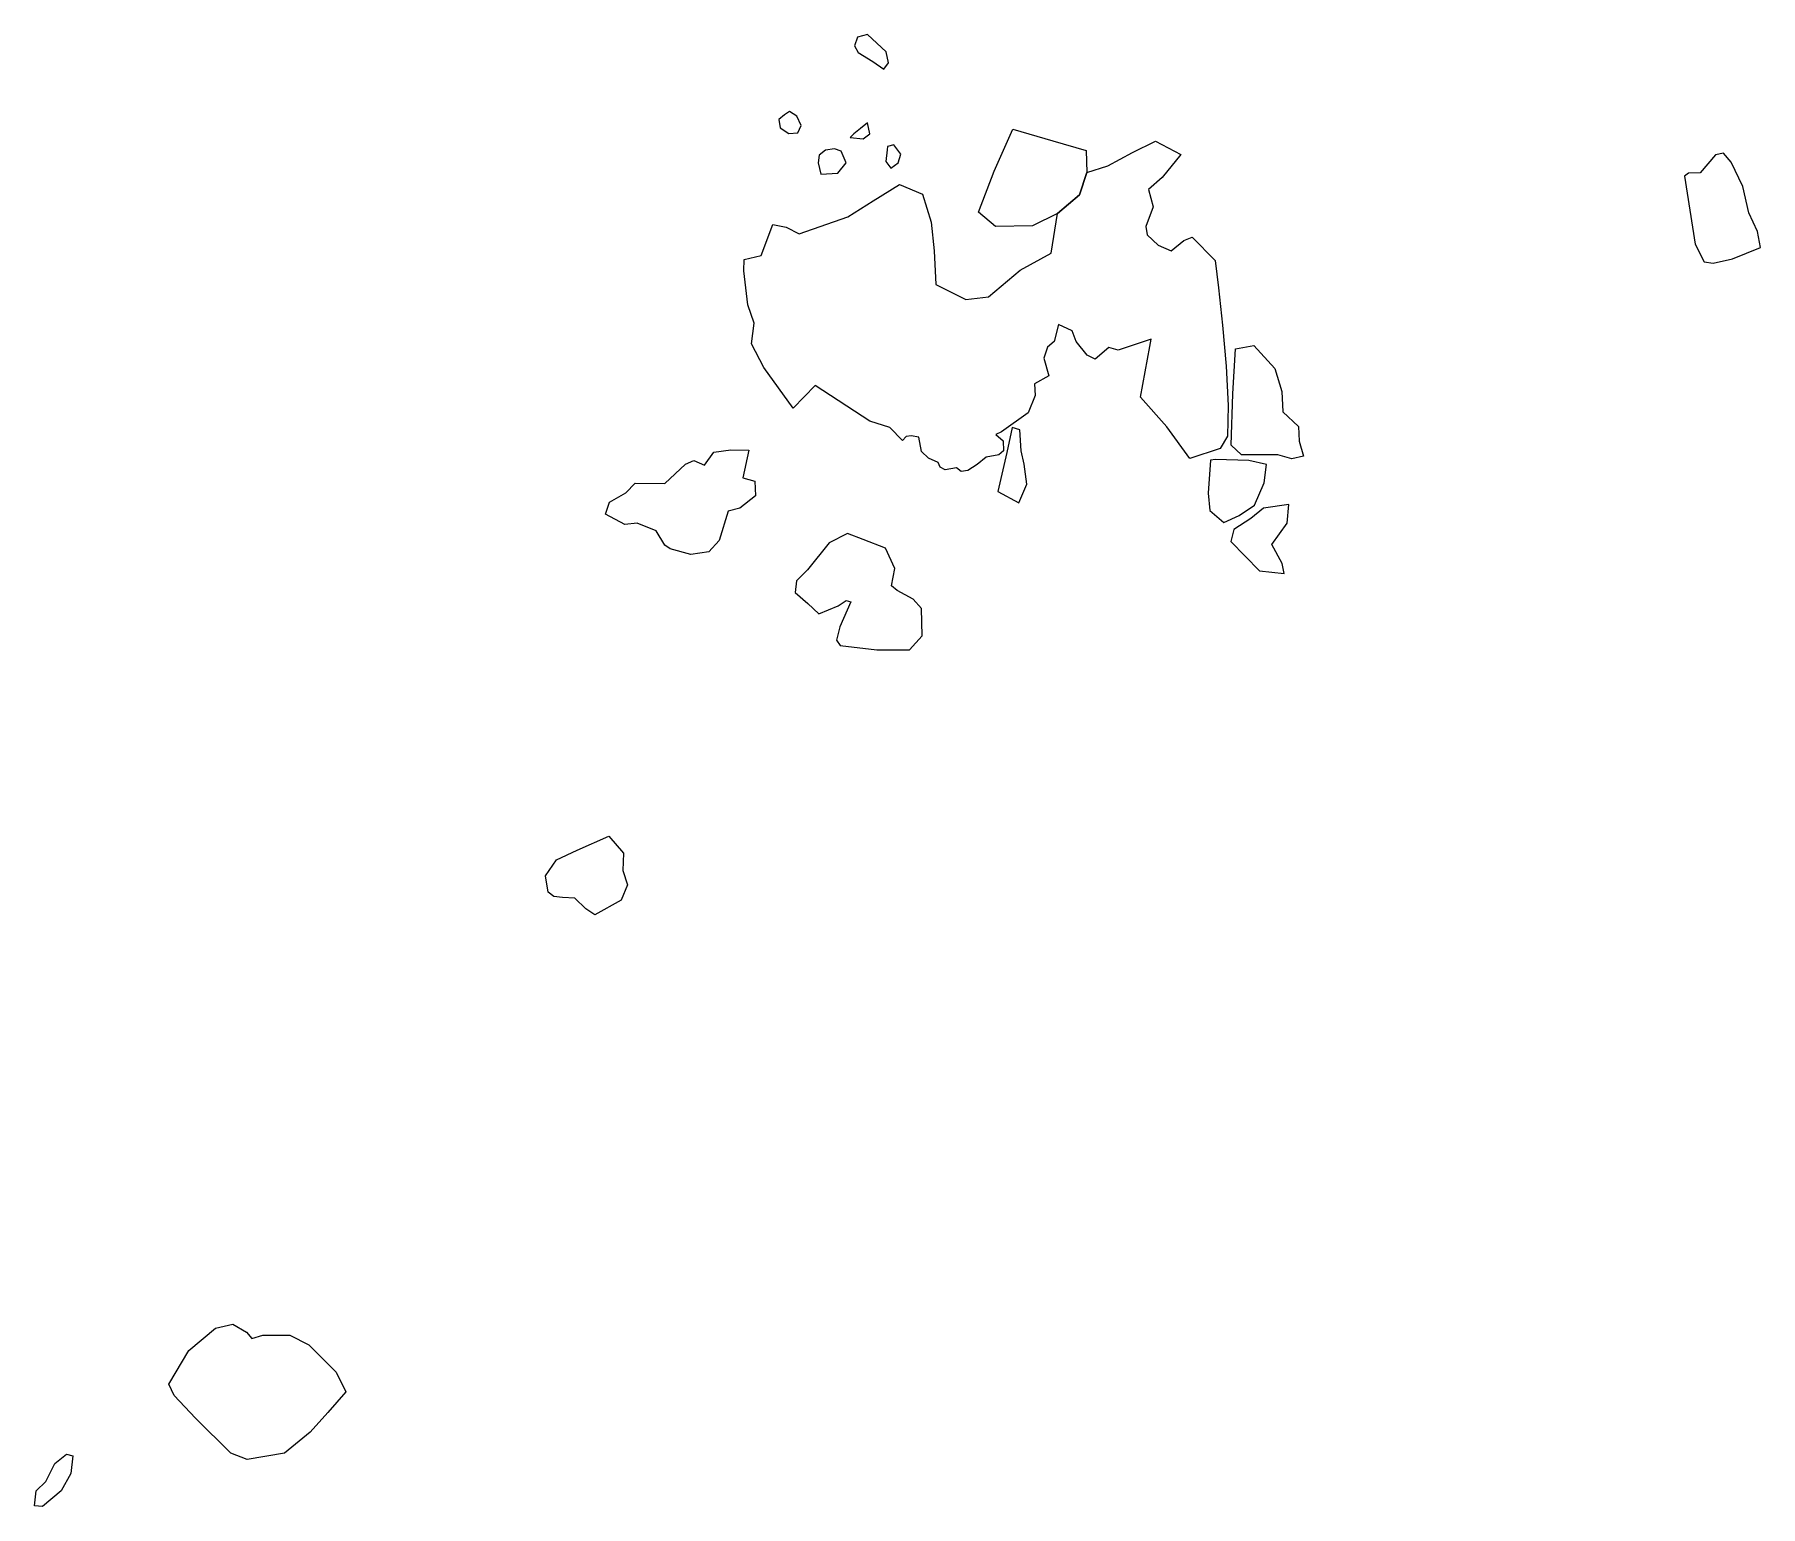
# Model space of a CAD drawing. Header units: metres. Extents: x -10443 to -4073, y -33280 to -26846.
# Drawn here: x -7282.52 to -7266.1, y -29168.54 to -29154.53 of the extents above; entities that cross this region are included whole.
import ezdxf

# ---------------------------------------------------------------- set-up
doc = ezdxf.new("R2010")
doc.units = ezdxf.units.M
doc.header["$MEASUREMENT"] = 0
doc.linetypes.add('CONTINUOUS_2', pattern=[0])
doc.layers.add('石', color=241, linetype='CONTINUOUS_2', lineweight=18)

msp = doc.modelspace()

# ---------------------------------------------------------------- linework, layer by layer
at = {"layer": '石', "linetype": 'CONTINUOUS_2', "lineweight": 18, "flags": 128}
for points in [[(-7274.394, -29154.8), (-7274.417, -29154.696), (-7274.595, -29154.531), (-7274.69, -29154.557), (-7274.72, -29154.639), (-7274.685, -29154.701), (-7274.545, -29154.789), (-7274.439, -29154.859), (-7274.394, -29154.8)], [(-7275.345, -29155.474), (-7275.259, -29155.466), (-7275.226, -29155.396), (-7275.268, -29155.308), (-7275.338, -29155.263), (-7275.386, -29155.294), (-7275.44, -29155.339), (-7275.426, -29155.419), (-7275.345, -29155.474)], [(-7274.76, -29155.51), (-7274.636, -29155.523), (-7274.572, -29155.476), (-7274.594, -29155.371), (-7274.662, -29155.424), (-7274.724, -29155.476), (-7274.76, -29155.51)], [(-7273.539, -29156.22), (-7273.389, -29155.831), (-7273.211, -29155.432), (-7272.832, -29155.543), (-7272.515, -29155.635), (-7272.508, -29155.844), (-7272.578, -29156.058), (-7272.788, -29156.234), (-7273.025, -29156.35), (-7273.376, -29156.358), (-7273.539, -29156.22)], [(-7275.606, -29156.635), (-7275.496, -29156.34), (-7275.369, -29156.364), (-7275.244, -29156.427), (-7274.783, -29156.266), (-7274.542, -29156.112), (-7274.289, -29155.959), (-7274.07, -29156.05), (-7273.989, -29156.316), (-7273.962, -29156.591), (-7273.944, -29156.91), (-7273.658, -29157.052), (-7273.442, -29157.026), (-7273.141, -29156.773), (-7272.848, -29156.611), (-7272.788, -29156.234), (-7272.578, -29156.058), (-7272.508, -29155.844), (-7272.308, -29155.781), (-7272.074, -29155.655), (-7271.853, -29155.547), (-7271.614, -29155.672), (-7271.791, -29155.891), (-7271.92, -29156.007), (-7271.877, -29156.172), (-7271.947, -29156.358), (-7271.933, -29156.438), (-7271.828, -29156.537), (-7271.704, -29156.589), (-7271.585, -29156.49), (-7271.506, -29156.458), (-7271.287, -29156.681), (-7271.254, -29156.943), (-7271.218, -29157.298), (-7271.183, -29157.686), (-7271.164, -29158.062), (-7271.168, -29158.352), (-7271.238, -29158.471), (-7271.527, -29158.565), (-7271.747, -29158.265), (-7271.998, -29157.981), (-7271.91, -29157.501), (-7271.896, -29157.429), (-7272.211, -29157.534), (-7272.299, -29157.509), (-7272.428, -29157.621), (-7272.506, -29157.583), (-7272.609, -29157.453), (-7272.647, -29157.35), (-7272.776, -29157.292), (-7272.818, -29157.452), (-7272.883, -29157.506), (-7272.917, -29157.612), (-7272.87, -29157.778), (-7273.007, -29157.854), (-7272.998, -29157.966), (-7273.066, -29158.13), (-7273.32, -29158.311), (-7273.373, -29158.337), (-7273.303, -29158.399), (-7273.3, -29158.492), (-7273.345, -29158.53), (-7273.466, -29158.554), (-7273.553, -29158.623), (-7273.639, -29158.681), (-7273.703, -29158.689), (-7273.748, -29158.656), (-7273.856, -29158.675), (-7273.903, -29158.648), (-7273.922, -29158.604), (-7274.013, -29158.564), (-7274.082, -29158.498), (-7274.105, -29158.362), (-7274.179, -29158.349), (-7274.227, -29158.355), (-7274.262, -29158.394), (-7274.382, -29158.272), (-7274.572, -29158.209), (-7275.094, -29157.872), (-7275.303, -29158.088), (-7275.581, -29157.7), (-7275.699, -29157.473), (-7275.673, -29157.277), (-7275.732, -29157.103), (-7275.773, -29156.78), (-7275.768, -29156.672), (-7275.606, -29156.635)], [(-7275.038, -29155.86), (-7274.876, -29155.851), (-7274.798, -29155.751), (-7274.844, -29155.641), (-7274.908, -29155.62), (-7274.995, -29155.63), (-7275.055, -29155.68), (-7275.065, -29155.752), (-7275.038, -29155.86)], [(-7274.407, -29155.627), (-7274.422, -29155.739), (-7274.372, -29155.803), (-7274.302, -29155.752), (-7274.278, -29155.671), (-7274.343, -29155.581), (-7274.406, -29155.598), (-7274.407, -29155.627)], [(-7266.822, -29155.88), (-7266.718, -29156.526), (-7266.635, -29156.695), (-7266.549, -29156.708), (-7266.364, -29156.664), (-7266.098, -29156.557), (-7266.125, -29156.405), (-7266.21, -29156.227), (-7266.266, -29155.977), (-7266.376, -29155.746), (-7266.449, -29155.659), (-7266.525, -29155.675), (-7266.673, -29155.847), (-7266.783, -29155.849), (-7266.822, -29155.88)], [(-7271.134, -29158.438), (-7271.12, -29157.95), (-7271.093, -29157.522), (-7270.919, -29157.49), (-7270.718, -29157.708), (-7270.651, -29157.927), (-7270.642, -29158.121), (-7270.493, -29158.261), (-7270.487, -29158.4), (-7270.445, -29158.545), (-7270.557, -29158.57), (-7270.689, -29158.532), (-7271.035, -29158.531), (-7271.134, -29158.438)], [(-7273.218, -29158.272), (-7273.268, -29158.508), (-7273.356, -29158.879), (-7273.154, -29158.989), (-7273.079, -29158.809), (-7273.103, -29158.621), (-7273.132, -29158.493), (-7273.145, -29158.292), (-7273.218, -29158.272)], [(-7277.05, -29158.982), (-7276.895, -29158.892), (-7276.805, -29158.8), (-7276.524, -29158.803), (-7276.327, -29158.621), (-7276.246, -29158.585), (-7276.146, -29158.628), (-7276.057, -29158.507), (-7275.895, -29158.482), (-7275.723, -29158.488), (-7275.78, -29158.751), (-7275.666, -29158.783), (-7275.661, -29158.922), (-7275.81, -29159.038), (-7275.92, -29159.068), (-7276.005, -29159.346), (-7276.105, -29159.454), (-7276.276, -29159.478), (-7276.471, -29159.426), (-7276.524, -29159.391), (-7276.607, -29159.254), (-7276.787, -29159.182), (-7276.904, -29159.193), (-7277.088, -29159.097), (-7277.05, -29158.982)], [(-7271.331, -29158.583), (-7271.355, -29158.895), (-7271.338, -29159.061), (-7271.204, -29159.176), (-7271.06, -29159.108), (-7270.913, -29159.011), (-7270.822, -29158.797), (-7270.798, -29158.623), (-7270.968, -29158.586), (-7271.284, -29158.575), (-7271.331, -29158.583)], [(-7271.109, -29159.241), (-7271.139, -29159.356), (-7270.864, -29159.634), (-7270.629, -29159.66), (-7270.65, -29159.566), (-7270.749, -29159.384), (-7270.602, -29159.181), (-7270.586, -29159.004), (-7270.826, -29159.04), (-7270.947, -29159.137), (-7271.109, -29159.241)], [(-7275.284, -29159.841), (-7275.163, -29159.947), (-7275.057, -29160.043), (-7274.874, -29159.969), (-7274.797, -29159.916), (-7274.753, -29159.931), (-7274.857, -29160.167), (-7274.891, -29160.296), (-7274.855, -29160.346), (-7274.507, -29160.388), (-7274.196, -29160.386), (-7274.075, -29160.253), (-7274.081, -29159.993), (-7274.159, -29159.905), (-7274.314, -29159.822), (-7274.367, -29159.777), (-7274.336, -29159.613), (-7274.425, -29159.418), (-7274.637, -29159.336), (-7274.785, -29159.279), (-7274.96, -29159.368), (-7275.167, -29159.627), (-7275.271, -29159.73), (-7275.284, -29159.841)], [(-7277.634, -29162.692), (-7277.659, -29162.538), (-7277.555, -29162.387), (-7277.357, -29162.292), (-7277.055, -29162.159), (-7276.918, -29162.322), (-7276.924, -29162.486), (-7276.88, -29162.624), (-7276.94, -29162.77), (-7277.19, -29162.908), (-7277.276, -29162.853), (-7277.379, -29162.749), (-7277.496, -29162.743), (-7277.581, -29162.735), (-7277.634, -29162.692)], [(-7281.244, -29167.375), (-7281.052, -29167.054), (-7280.8, -29166.843), (-7280.633, -29166.806), (-7280.505, -29166.882), (-7280.454, -29166.942), (-7280.348, -29166.908), (-7280.092, -29166.909), (-7279.91, -29167.003), (-7279.652, -29167.263), (-7279.56, -29167.449), (-7279.729, -29167.646), (-7279.897, -29167.834), (-7280.143, -29168.033), (-7280.499, -29168.093), (-7280.653, -29168.032), (-7280.988, -29167.7), (-7281.193, -29167.483), (-7281.244, -29167.375)], [(-7282.521, -29168.533), (-7282.504, -29168.392), (-7282.414, -29168.301), (-7282.326, -29168.131), (-7282.218, -29168.041), (-7282.155, -29168.059), (-7282.174, -29168.226), (-7282.266, -29168.391), (-7282.444, -29168.54), (-7282.521, -29168.533)]]:
    msp.add_lwpolyline(points, dxfattribs=at)

doc.saveas('drawing.dxf')
